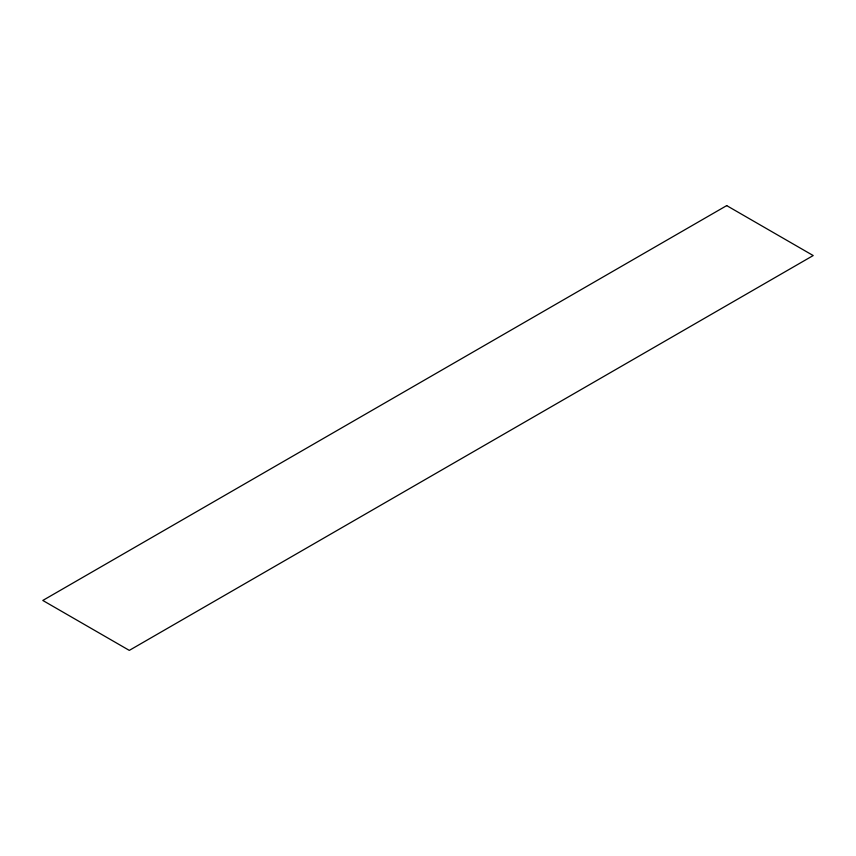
<?xml version="1.0" encoding="UTF-8"?>
<svg xmlns="http://www.w3.org/2000/svg" width="856" height="856" viewBox="0 0 856 856"><rect width="100%" height="100%" fill="white"/><g stroke="black" fill="none" stroke-linecap="round" stroke-linejoin="round"><path stroke-width="1.28" d="M726.701 205.611L42.8 600.452L129.299 650.389L813.2 255.548L726.701 205.611"/></g></svg>
